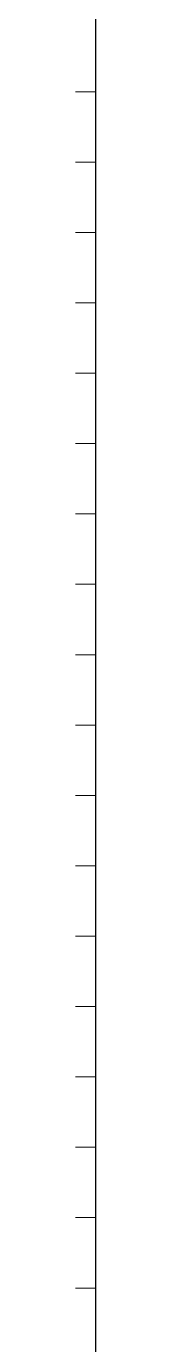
# Model space of a CAD drawing. Header units: millimetres. Extents: x 7 to 587, y 2 to 418.
# Drawn here: x 585 to 587, y 184.4 to 315.5 of the extents above; entities that cross this region are included whole.
import ezdxf

# ---------------------------------------------------------------- set-up
doc = ezdxf.new("R2010")
doc.units = ezdxf.units.MM
doc.layers.add('図面枠C7M', color=7, linetype='Continuous')

# ---------------------------------------------------------------- blocks, each defined once
blk = doc.blocks.new('BLKF023')
at = {"layer": '図面枠C7M', "color": 2, "linetype": 'Continuous', "lineweight": 25}
blk.add_line((587, 410), (587, 10), dxfattribs=at)
at = {"layer": '図面枠C7M', "color": 4, "linetype": 'Continuous', "lineweight": 13}
for p, q in [((585, 309), (587, 309)), ((585, 302), (587, 302)), ((585, 295), (587, 295)), ((585, 288), (587, 288)), ((585, 281), (587, 281)), ((585, 274), (587, 274)), ((585, 267), (587, 267)), ((587, 260), (585, 260)), ((585, 253), (587, 253)), ((585, 246), (587, 246)), ((585, 239), (587, 239)), ((585, 232), (587, 232)), ((585, 225), (587, 225)), ((585, 218), (587, 218)), ((585, 211), (587, 211)), ((585, 204), (587, 204)), ((585, 197), (587, 197)), ((585, 190), (587, 190))]:
    blk.add_line(p, q, dxfattribs=at)

msp = doc.modelspace()

# ---------------------------------------------------------------- block references
at = {"layer": '図面枠C7M', "color": 4, "linetype": 'Continuous', "lineweight": 13}
msp.add_blockref('BLKF023', (0, 0), dxfattribs=at)

doc.saveas('drawing.dxf')
